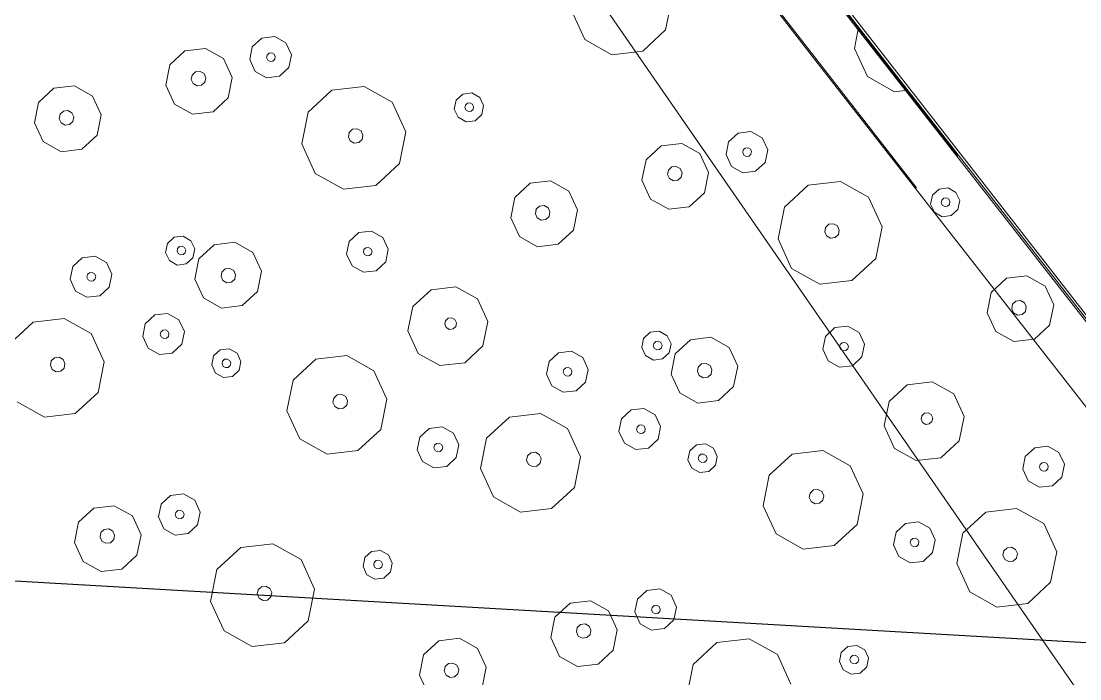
# Model space of a CAD drawing. Header units: metres. Extents: x -2858 to 512, y -1995 to 1252.
# Drawn here: x -495.254 to -491.212, y -110.44 to -107.93 of the extents above; entities that cross this region are included whole.
import ezdxf

# ---------------------------------------------------------------- set-up
doc = ezdxf.new("R2010")
doc.units = ezdxf.units.M
for name, color, linetype in [('1002 RES HTA TXT', 1, 'Continuous'), ('Calque commun', 7, 'Continuous'), ('Calque11', 7, 'Continuous'), ('Calque17', 7, 'Continuous')]:
    doc.layers.add(name, color=color, linetype=linetype)

# ---------------------------------------------------------------- blocks, each defined once
blk = doc.blocks.new('geometrebondepartleger')
at = {"layer": 'Calque11', "color": 7, "linetype": 'Continuous', "lineweight": 9}
blk.add_polyline3d([(125.0277, 35.9078, 79), (133.3383, 81.851, 79), (145.3136, 148.3761, 79)], dxfattribs=at)
at = {"layer": 'Calque17', "color": 1, "linetype": 'Continuous', "lineweight": 9}
for points in [[(125.174, 36.6886, 79), (126.5286, 44.1348, 79), (125.0378, 35.9435, 79), (126.4161, 43.4883, 79), (128.681, 56.0642, 79), (129.9759, 63.1341, 79), (132.1933, 75.6042, 79), (133.3383, 81.851, 79), (135.2222, 92.3412, 79), (136.4776, 99.3268, 79), (138.1727, 108.7115, 79), (140.4846, 121.4626, 79), (141.0933, 124.9318, 79)], [(125.3707, 36.6528, 79), (126.7254, 44.0992, 79), (125.2346, 35.9078, 79), (126.6129, 43.4526, 79), (128.8778, 56.0285, 79), (130.1727, 63.0986, 79), (132.3901, 75.5687, 79), (133.5351, 81.8153, 79), (135.4191, 92.3058, 79), (136.6745, 99.2914, 79), (138.3695, 108.676, 79), (140.6815, 121.4274, 79), (141.2903, 124.8972, 79)]]:
    blk.add_polyline3d(points, dxfattribs=at)
blk = doc.blocks.new('pattern')
at = {"layer": 'Calque commun', "color": 54, "linetype": 'Continuous', "lineweight": 9}
for p, q in [((57.1722, 34.1008), (57.2744, 34.1611)), ((57.2744, 34.1611), (57.3925, 34.1499)), ((57.3925, 34.1499), (57.4815, 34.0713)), ((57.125, 33.9919), (57.1722, 34.1008)), ((57.4815, 34.0713), (57.5073, 33.9555)), ((57.1508, 33.8761), (57.125, 33.9919)), ((57.2703, 33.9777), (57.2772, 33.9936)), ((57.2772, 33.9936), (57.2921, 34.0024)), ((57.2921, 34.0024), (57.3093, 34.0007)), ((57.3093, 34.0007), (57.3223, 33.9893)), ((57.3223, 33.9893), (57.326, 33.9724)), ((57.2741, 33.9608), (57.2703, 33.9777)), ((57.287, 33.9494), (57.2741, 33.9608)), ((57.3042, 33.9477), (57.287, 33.9494)), ((57.3192, 33.9565), (57.3042, 33.9477)), ((57.326, 33.9724), (57.3192, 33.9565)), ((57.5073, 33.9555), (57.4601, 33.8466)), ((56.9038, 33.8997), (56.9463, 33.9249)), ((56.9463, 33.9249), (56.9955, 33.9202)), ((56.9955, 33.9202), (57.0326, 33.8875)), ((56.8841, 33.8544), (56.9038, 33.8997)), ((57.0326, 33.8875), (57.0434, 33.8392)), ((57.2398, 33.7976), (57.1508, 33.8761)), ((56.8948, 33.8061), (56.8841, 33.8544)), ((56.9463, 33.8492), (56.9504, 33.8588)), ((56.9485, 33.8391), (56.9463, 33.8492)), ((56.9563, 33.8322), (56.9485, 33.8391)), ((56.9504, 33.8588), (56.9594, 33.8641)), ((56.9667, 33.8313), (56.9563, 33.8322)), ((56.9594, 33.8641), (56.9697, 33.8631)), ((56.9756, 33.8365), (56.9667, 33.8313)), ((56.9697, 33.8631), (56.9775, 33.8562)), ((56.9797, 33.8461), (56.9756, 33.8365)), ((56.9775, 33.8562), (56.9797, 33.8461)), ((57.0434, 33.8392), (57.0237, 33.7938)), ((57.4601, 33.8466), (57.3579, 33.7863)), ((57.9397, 33.8041), (57.9534, 33.8358)), ((57.9534, 33.8358), (57.9832, 33.8534)), ((57.9832, 33.8534), (58.0177, 33.8501)), ((58.0177, 33.8501), (58.0436, 33.8272)), ((58.0436, 33.8272), (58.0512, 33.7935)), ((56.9319, 33.7734), (56.8948, 33.8061)), ((57.0237, 33.7938), (56.9811, 33.7687)), ((57.3579, 33.7863), (57.2398, 33.7976)), ((57.9472, 33.7703), (57.9397, 33.8041)), ((57.9775, 33.8012), (57.9816, 33.8107)), ((57.9797, 33.7911), (57.9775, 33.8012)), ((57.9875, 33.7842), (57.9797, 33.7911)), ((57.9816, 33.8107), (57.9905, 33.816)), ((57.9978, 33.7832), (57.9875, 33.7842)), ((57.9905, 33.816), (58.0009, 33.815)), ((58.0068, 33.7885), (57.9978, 33.7832)), ((58.0009, 33.815), (58.0086, 33.8082)), ((58.0109, 33.798), (58.0068, 33.7885)), ((58.0086, 33.8082), (58.0109, 33.798)), ((58.0512, 33.7935), (58.0374, 33.7617)), ((56.9811, 33.7687), (56.9319, 33.7734)), ((57.4481, 33.7248), (57.4906, 33.7499)), ((57.4906, 33.7499), (57.5399, 33.7452)), ((57.5399, 33.7452), (57.5769, 33.7125)), ((57.9731, 33.7474), (57.9472, 33.7703)), ((58.0076, 33.7441), (57.9731, 33.7474)), ((58.0374, 33.7617), (58.0076, 33.7441)), ((57.4284, 33.6794), (57.4481, 33.7248)), ((57.5769, 33.7125), (57.5877, 33.6642)), ((57.4391, 33.6311), (57.4284, 33.6794)), ((57.4906, 33.6743), (57.4947, 33.6838)), ((57.4929, 33.6641), (57.4906, 33.6743)), ((57.5006, 33.6573), (57.4929, 33.6641)), ((57.4947, 33.6838), (57.5037, 33.6891)), ((57.5037, 33.6891), (57.514, 33.6881)), ((57.514, 33.6881), (57.5218, 33.6812)), ((57.524, 33.6711), (57.5199, 33.6616)), ((57.5218, 33.6812), (57.524, 33.6711)), ((57.5877, 33.6642), (57.568, 33.6189)), ((58.176, 33.5681), (58.2252, 33.6815)), ((57.4762, 33.5984), (57.4391, 33.6311)), ((57.511, 33.6563), (57.5006, 33.6573)), ((57.5199, 33.6616), (57.511, 33.6563)), ((57.5254, 33.5937), (57.4762, 33.5984)), ((57.568, 33.6189), (57.5254, 33.5937)), ((57.0231, 33.4928), (57.1049, 33.541)), ((57.1049, 33.541), (57.1994, 33.532)), ((58.2029, 33.4474), (58.176, 33.5681)), ((56.4775, 33.4632), (56.5456, 33.5034)), ((56.5456, 33.5034), (56.6244, 33.4959)), ((57.1994, 33.532), (57.2705, 33.4692)), ((56.446, 33.3906), (56.4775, 33.4632)), ((56.6244, 33.4959), (56.6837, 33.4435)), ((56.9854, 33.4057), (57.0231, 33.4928)), ((57.2705, 33.4692), (57.2912, 33.3765)), ((57.5007, 33.4028), (57.6029, 33.4632)), ((57.6029, 33.4632), (57.721, 33.4519)), ((56.6837, 33.4435), (56.7009, 33.3663)), ((57.721, 33.4519), (57.8099, 33.3734)), ((58.2955, 33.3656), (58.2029, 33.4474)), ((56.4632, 33.3134), (56.446, 33.3906)), ((56.5465, 33.3747), (56.5533, 33.3906)), ((56.5533, 33.3906), (56.5682, 33.3994)), ((56.5682, 33.3994), (56.5855, 33.3978)), ((56.5855, 33.3978), (56.5984, 33.3863)), ((56.5984, 33.3863), (56.6022, 33.3694)), ((57.006, 33.313), (56.9854, 33.4057)), ((57.1016, 33.3943), (57.1071, 33.407)), ((57.1046, 33.3808), (57.1016, 33.3943)), ((57.115, 33.3716), (57.1046, 33.3808)), ((57.1071, 33.407), (57.119, 33.4141)), ((57.119, 33.4141), (57.1328, 33.4127)), ((57.1328, 33.4127), (57.1432, 33.4036)), ((57.1462, 33.3901), (57.1407, 33.3774)), ((57.1432, 33.4036), (57.1462, 33.3901)), ((57.4535, 33.294), (57.5007, 33.4028)), ((58.525, 33.4167), (58.4186, 33.3539)), ((56.5502, 33.3578), (56.5465, 33.3747)), ((56.5632, 33.3464), (56.5502, 33.3578)), ((56.5804, 33.3447), (56.5632, 33.3464)), ((56.5953, 33.3535), (56.5804, 33.3447)), ((56.6022, 33.3694), (56.5953, 33.3535)), ((56.7009, 33.3663), (56.6694, 33.2937)), ((57.1288, 33.3703), (57.115, 33.3716)), ((57.1407, 33.3774), (57.1288, 33.3703)), ((57.2912, 33.3765), (57.2534, 33.2895)), ((57.8099, 33.3734), (57.8357, 33.2576)), ((58.4186, 33.3539), (58.2955, 33.3656)), ((56.5225, 33.261), (56.4632, 33.3134)), ((57.0772, 33.2502), (57.006, 33.313)), ((57.6056, 33.2956), (57.6205, 33.3044)), ((57.6205, 33.3044), (57.6378, 33.3028)), ((57.6378, 33.3028), (57.6507, 33.2913)), ((56.6013, 33.2535), (56.5225, 33.261)), ((56.6694, 33.2937), (56.6013, 33.2535)), ((57.2534, 33.2895), (57.1717, 33.2412)), ((57.4793, 33.1781), (57.4535, 33.294)), ((57.5987, 33.2798), (57.6056, 33.2956)), ((57.6025, 33.2629), (57.5987, 33.2798)), ((57.6155, 33.2514), (57.6025, 33.2629)), ((57.6476, 33.2586), (57.6327, 33.2498)), ((57.6545, 33.2744), (57.6476, 33.2586)), ((57.6507, 33.2913), (57.6545, 33.2744)), ((57.1717, 33.2412), (57.0772, 33.2502)), ((57.6327, 33.2498), (57.6155, 33.2514)), ((57.8357, 33.2576), (57.7885, 33.1487)), ((57.5682, 33.0996), (57.4793, 33.1781)), ((58.2975, 33.1599), (58.3401, 33.1851)), ((58.3401, 33.1851), (58.3893, 33.1804)), ((58.3893, 33.1804), (58.4264, 33.1476)), ((57.7885, 33.1487), (57.6863, 33.0884)), ((58.2779, 33.1146), (58.2975, 33.1599)), ((58.4264, 33.1476), (58.4372, 33.0994)), ((57.6863, 33.0884), (57.5682, 33.0996)), ((58.2886, 33.0663), (58.2779, 33.1146)), ((58.3401, 33.1094), (58.3442, 33.119)), ((58.3423, 33.0993), (58.3401, 33.1094)), ((58.3501, 33.0924), (58.3423, 33.0993)), ((58.3442, 33.119), (58.3531, 33.1242)), ((58.3531, 33.1242), (58.3635, 33.1233)), ((58.3694, 33.0967), (58.3604, 33.0914)), ((58.3635, 33.1233), (58.3713, 33.1164)), ((58.3735, 33.1063), (58.3694, 33.0967)), ((58.3713, 33.1164), (58.3735, 33.1063)), ((58.4372, 33.0994), (58.4175, 33.054)), ((58.3257, 33.0336), (58.2886, 33.0663)), ((58.3604, 33.0914), (58.3501, 33.0924)), ((58.5126, 33.0496), (58.5807, 33.0898)), ((58.5807, 33.0898), (58.6595, 33.0823)), ((58.6595, 33.0823), (58.7188, 33.0299)), ((57.0513, 32.9801), (57.071, 33.0255)), ((57.071, 33.0255), (57.1136, 33.0506)), ((57.1136, 33.0506), (57.1628, 33.0459)), ((57.1628, 33.0459), (57.1999, 33.0132)), ((58.3749, 33.0289), (58.3257, 33.0336)), ((58.4175, 33.054), (58.3749, 33.0289)), ((58.4811, 32.977), (58.5126, 33.0496)), ((58.7188, 33.0299), (58.736, 32.9527)), ((57.0621, 32.9319), (57.0513, 32.9801)), ((57.1135, 32.975), (57.1177, 32.9845)), ((57.1177, 32.9845), (57.1266, 32.9898)), ((57.1266, 32.9898), (57.1369, 32.9888)), ((57.1369, 32.9888), (57.1447, 32.9819)), ((57.1447, 32.9819), (57.147, 32.9718)), ((57.1999, 33.0132), (57.2106, 32.9649)), ((58.4983, 32.8998), (58.4811, 32.977)), ((58.5741, 32.9596), (58.581, 32.9755)), ((58.581, 32.9755), (58.5959, 32.9843)), ((58.5959, 32.9843), (58.6131, 32.9826)), ((58.6131, 32.9826), (58.6261, 32.9712)), ((56.4203, 32.9306), (56.4501, 32.9482)), ((56.4501, 32.9482), (56.4845, 32.9449)), ((56.4845, 32.9449), (56.5105, 32.922)), ((57.1158, 32.9649), (57.1135, 32.975)), ((57.1236, 32.958), (57.1158, 32.9649)), ((57.1339, 32.957), (57.1236, 32.958)), ((57.1429, 32.9623), (57.1339, 32.957)), ((57.147, 32.9718), (57.1429, 32.9623)), ((57.2106, 32.9649), (57.191, 32.9196)), ((58.5779, 32.9427), (58.5741, 32.9596)), ((58.5909, 32.9313), (58.5779, 32.9427)), ((58.623, 32.9384), (58.6081, 32.9296)), ((58.6299, 32.9543), (58.623, 32.9384)), ((58.6261, 32.9712), (58.6299, 32.9543)), ((58.736, 32.9527), (58.7045, 32.8801)), ((56.4065, 32.8989), (56.4203, 32.9306)), ((56.414, 32.8651), (56.4065, 32.8989)), ((56.4443, 32.896), (56.4484, 32.9056)), ((56.4465, 32.8859), (56.4443, 32.896)), ((56.4484, 32.9056), (56.4573, 32.9108)), ((56.4573, 32.9108), (56.4677, 32.9098)), ((56.4677, 32.9098), (56.4755, 32.903)), ((56.4755, 32.903), (56.4777, 32.8928)), ((56.5105, 32.922), (56.518, 32.8883)), ((57.0992, 32.8991), (57.0621, 32.9319)), ((57.1484, 32.8944), (57.0992, 32.8991)), ((57.191, 32.9196), (57.1484, 32.8944)), ((57.7653, 32.8919), (57.7951, 32.9095)), ((57.7951, 32.9095), (57.8296, 32.9062)), ((57.8296, 32.9062), (57.8555, 32.8833)), ((58.5576, 32.8474), (58.4983, 32.8998)), ((58.6081, 32.9296), (58.5909, 32.9313)), ((56.44, 32.8422), (56.414, 32.8651)), ((56.4543, 32.879), (56.4465, 32.8859)), ((56.4647, 32.878), (56.4543, 32.879)), ((56.4736, 32.8833), (56.4647, 32.878)), ((56.4777, 32.8928), (56.4736, 32.8833)), ((56.5042, 32.8565), (56.4744, 32.8389)), ((56.518, 32.8883), (56.5042, 32.8565)), ((57.7516, 32.8602), (57.7653, 32.8919)), ((57.7591, 32.8264), (57.7516, 32.8602)), ((57.791, 32.8574), (57.7951, 32.8669)), ((57.7933, 32.8473), (57.791, 32.8574)), ((57.7951, 32.8669), (57.8041, 32.8722)), ((57.8041, 32.8722), (57.8144, 32.8712)), ((57.8144, 32.8712), (57.8222, 32.8643)), ((57.8245, 32.8542), (57.8203, 32.8447)), ((57.8222, 32.8643), (57.8245, 32.8542)), ((57.8555, 32.8833), (57.8631, 32.8495)), ((58.7045, 32.8801), (58.6364, 32.8399)), ((56.4744, 32.8389), (56.44, 32.8422)), ((56.692, 32.7763), (56.7984, 32.8391)), ((56.7984, 32.8391), (56.9215, 32.8274)), ((56.9215, 32.8274), (57.0141, 32.7456)), ((57.785, 32.8035), (57.7591, 32.8264)), ((57.801, 32.8404), (57.7933, 32.8473)), ((57.8114, 32.8394), (57.801, 32.8404)), ((57.8203, 32.8447), (57.8114, 32.8394)), ((57.8493, 32.8178), (57.8195, 32.8002)), ((57.8631, 32.8495), (57.8493, 32.8178)), ((58.6364, 32.8399), (58.5576, 32.8474)), ((56.6428, 32.6629), (56.692, 32.7763)), ((57.8195, 32.8002), (57.785, 32.8035)), ((58.9532, 32.772), (59.0213, 32.8122)), ((57.0141, 32.7456), (57.041, 32.6249)), ((57.4566, 32.7209), (57.5247, 32.7611)), ((57.5247, 32.7611), (57.6035, 32.7536)), ((57.6035, 32.7536), (57.6628, 32.7012)), ((58.9217, 32.6994), (58.9532, 32.772)), ((57.4251, 32.6483), (57.4566, 32.7209)), ((57.6628, 32.7012), (57.68, 32.624)), ((58.9389, 32.6222), (58.9217, 32.6994)), ((59.0221, 32.6836), (59.029, 32.6994)), ((59.029, 32.6994), (59.0439, 32.7082)), ((59.0439, 32.7082), (59.0611, 32.7066)), ((59.0611, 32.7066), (59.0741, 32.6951)), ((59.0741, 32.6951), (59.0779, 32.6782)), ((56.6697, 32.5422), (56.6428, 32.6629)), ((56.804, 32.6472), (56.8109, 32.663)), ((56.8109, 32.663), (56.8258, 32.6718)), ((56.8258, 32.6718), (56.843, 32.6702)), ((56.843, 32.6702), (56.856, 32.6587)), ((56.856, 32.6587), (56.8598, 32.6418)), ((57.5254, 32.6406), (57.5322, 32.6565)), ((57.5322, 32.6565), (57.5472, 32.6653)), ((57.5472, 32.6653), (57.5644, 32.6636)), ((57.5644, 32.6636), (57.5774, 32.6522)), ((57.5774, 32.6522), (57.5811, 32.6353)), ((57.8047, 32.6099), (57.8243, 32.6552)), ((57.8243, 32.6552), (57.8669, 32.6804)), ((57.8669, 32.6804), (57.9161, 32.6757)), ((57.9161, 32.6757), (57.9532, 32.6429)), ((59.0259, 32.6667), (59.0221, 32.6836)), ((59.0389, 32.6552), (59.0259, 32.6667)), ((59.0561, 32.6536), (59.0389, 32.6552)), ((59.071, 32.6624), (59.0561, 32.6536)), ((59.0779, 32.6782), (59.071, 32.6624)), ((59.1765, 32.6751), (59.1451, 32.6026)), ((56.8078, 32.6303), (56.804, 32.6472)), ((56.8208, 32.6188), (56.8078, 32.6303)), ((56.838, 32.6172), (56.8208, 32.6188)), ((56.8529, 32.626), (56.838, 32.6172)), ((56.8598, 32.6418), (56.8529, 32.626)), ((57.041, 32.6249), (56.9918, 32.5115)), ((57.4423, 32.5711), (57.4251, 32.6483)), ((57.5291, 32.6237), (57.5254, 32.6406)), ((57.5421, 32.6122), (57.5291, 32.6237)), ((57.5593, 32.6106), (57.5421, 32.6122)), ((57.5742, 32.6194), (57.5593, 32.6106)), ((57.5811, 32.6353), (57.5742, 32.6194)), ((57.68, 32.624), (57.6485, 32.5514)), ((57.8656, 32.6077), (57.8697, 32.6172)), ((57.8697, 32.6172), (57.8786, 32.6225)), ((57.8786, 32.6225), (57.889, 32.6215)), ((57.889, 32.6215), (57.8968, 32.6146)), ((57.8968, 32.6146), (57.899, 32.6045)), ((57.9532, 32.6429), (57.9639, 32.5947)), ((58.9982, 32.5698), (58.9389, 32.6222)), ((57.5016, 32.5187), (57.4423, 32.5711)), ((57.8154, 32.5616), (57.8047, 32.6099)), ((57.8678, 32.5975), (57.8656, 32.6077)), ((57.8756, 32.5907), (57.8678, 32.5975)), ((57.8859, 32.5897), (57.8756, 32.5907)), ((57.8949, 32.5949), (57.8859, 32.5897)), ((57.899, 32.6045), (57.8949, 32.5949)), ((57.9639, 32.5947), (57.9443, 32.5493)), ((59.1451, 32.6026), (59.077, 32.5623)), ((56.7623, 32.4604), (56.6697, 32.5422)), ((57.6485, 32.5514), (57.5804, 32.5112)), ((57.8525, 32.5289), (57.8154, 32.5616)), ((57.9443, 32.5493), (57.9017, 32.5242)), ((58.1147, 32.5044), (58.2169, 32.5648)), ((58.2169, 32.5648), (58.335, 32.5535)), ((58.335, 32.5535), (58.424, 32.475)), ((59.077, 32.5623), (58.9982, 32.5698)), ((56.2387, 32.5018), (56.2768, 32.4682)), ((56.9918, 32.5115), (56.8854, 32.4487)), ((57.5804, 32.5112), (57.5016, 32.5187)), ((57.5629, 32.4744), (57.5927, 32.492)), ((57.5927, 32.492), (57.6272, 32.4887)), ((57.9017, 32.5242), (57.8525, 32.5289)), ((58.0675, 32.3956), (58.1147, 32.5044)), ((56.2768, 32.4682), (56.3026, 32.3524)), ((56.8854, 32.4487), (56.7623, 32.4604)), ((57.5492, 32.4426), (57.5629, 32.4744)), ((57.5848, 32.4422), (57.5889, 32.4518)), ((57.5889, 32.4518), (57.5979, 32.4571)), ((57.5979, 32.4571), (57.6082, 32.4561)), ((57.6082, 32.4561), (57.616, 32.4492)), ((57.6272, 32.4887), (57.6531, 32.4658)), ((57.6531, 32.4658), (57.6607, 32.432)), ((58.424, 32.475), (58.4498, 32.3591)), ((57.5567, 32.4088), (57.5492, 32.4426)), ((57.5871, 32.4321), (57.5848, 32.4422)), ((57.5949, 32.4252), (57.5871, 32.4321)), ((57.6052, 32.4243), (57.5949, 32.4252)), ((57.6141, 32.4295), (57.6052, 32.4243)), ((57.6183, 32.4391), (57.6141, 32.4295)), ((57.616, 32.4492), (57.6183, 32.4391)), ((57.6607, 32.432), (57.6469, 32.4002)), ((57.5826, 32.3859), (57.5567, 32.4088)), ((57.6171, 32.3827), (57.5826, 32.3859)), ((57.6469, 32.4002), (57.6171, 32.3827)), ((58.0933, 32.2797), (58.0675, 32.3956)), ((58.2128, 32.3813), (58.2197, 32.3972)), ((58.2166, 32.3645), (58.2128, 32.3813)), ((58.2197, 32.3972), (58.2346, 32.406)), ((58.2346, 32.406), (58.2518, 32.4044)), ((58.2518, 32.4044), (58.2648, 32.3929)), ((58.2685, 32.376), (58.2617, 32.3602)), ((58.2648, 32.3929), (58.2685, 32.376)), ((56.3026, 32.3524), (56.2553, 32.2435)), ((57.8463, 32.3034), (57.8888, 32.3285)), ((57.8888, 32.3285), (57.938, 32.3238)), ((58.2295, 32.353), (58.2166, 32.3645)), ((58.2467, 32.3514), (58.2295, 32.353)), ((58.2617, 32.3602), (58.2467, 32.3514)), ((58.4498, 32.3591), (58.4026, 32.2503)), ((57.8266, 32.258), (57.8463, 32.3034)), ((57.938, 32.3238), (57.9751, 32.2911)), ((57.9751, 32.2911), (57.9859, 32.2428)), ((56.7447, 32.2094), (56.7644, 32.2547)), ((56.7644, 32.2547), (56.8069, 32.2799)), ((56.8069, 32.2799), (56.8562, 32.2752)), ((56.8562, 32.2752), (56.8932, 32.2425)), ((57.8373, 32.2098), (57.8266, 32.258)), ((57.8888, 32.2529), (57.8929, 32.2624)), ((57.891, 32.2428), (57.8888, 32.2529)), ((57.8929, 32.2624), (57.9019, 32.2677)), ((57.9019, 32.2677), (57.9122, 32.2667)), ((57.9122, 32.2667), (57.92, 32.2598)), ((57.9222, 32.2497), (57.9181, 32.2402)), ((57.92, 32.2598), (57.9222, 32.2497)), ((58.1823, 32.2012), (58.0933, 32.2797)), ((58.4026, 32.2503), (58.3004, 32.1899)), ((58.8959, 32.2395), (58.9257, 32.2571)), ((58.9257, 32.2571), (58.9602, 32.2538)), ((58.9602, 32.2538), (58.9861, 32.2309)), ((56.2553, 32.2435), (56.1846, 32.2017)), ((56.7555, 32.1611), (56.7447, 32.2094)), ((56.8069, 32.2042), (56.811, 32.2138)), ((56.811, 32.2138), (56.82, 32.219)), ((56.82, 32.219), (56.8303, 32.2181)), ((56.8303, 32.2181), (56.8381, 32.2112)), ((56.8381, 32.2112), (56.8403, 32.2011)), ((56.8932, 32.2425), (56.904, 32.1942)), ((57.8744, 32.177), (57.8373, 32.2098)), ((57.8988, 32.2359), (57.891, 32.2428)), ((57.9092, 32.2349), (57.8988, 32.2359)), ((57.9181, 32.2402), (57.9092, 32.2349)), ((57.9859, 32.2428), (57.9662, 32.1975)), ((58.8822, 32.2077), (58.8959, 32.2395)), ((58.8897, 32.1739), (58.8822, 32.2077)), ((58.9199, 32.2049), (58.9241, 32.2144)), ((58.9241, 32.2144), (58.933, 32.2197)), ((58.933, 32.2197), (58.9434, 32.2187)), ((58.9434, 32.2187), (58.9511, 32.2118)), ((58.9511, 32.2118), (58.9534, 32.2017)), ((58.9861, 32.2309), (58.9937, 32.1971)), ((56.8092, 32.1941), (56.8069, 32.2042)), ((56.8169, 32.1872), (56.8092, 32.1941)), ((56.8273, 32.1862), (56.8169, 32.1872)), ((56.8362, 32.1915), (56.8273, 32.1862)), ((56.8403, 32.2011), (56.8362, 32.1915)), ((56.904, 32.1942), (56.8843, 32.1488)), ((56.9794, 32.1444), (57.0475, 32.1846)), ((57.0475, 32.1846), (57.1263, 32.1771)), ((57.1263, 32.1771), (57.1856, 32.1247)), ((57.9236, 32.1723), (57.8744, 32.177)), ((57.9662, 32.1975), (57.9236, 32.1723)), ((58.3004, 32.1899), (58.1823, 32.2012)), ((58.9156, 32.151), (58.8897, 32.1739)), ((58.9222, 32.1947), (58.9199, 32.2049)), ((58.93, 32.1879), (58.9222, 32.1947)), ((58.9403, 32.1869), (58.93, 32.1879)), ((58.9493, 32.1922), (58.9403, 32.1869)), ((58.9534, 32.2017), (58.9493, 32.1922)), ((58.9937, 32.1971), (58.9799, 32.1653)), ((56.7925, 32.1284), (56.7555, 32.1611)), ((56.8417, 32.1237), (56.7925, 32.1284)), ((56.8843, 32.1488), (56.8417, 32.1237)), ((56.948, 32.0718), (56.9794, 32.1444)), ((58.3709, 32.083), (58.3906, 32.1284)), ((58.3906, 32.1284), (58.4331, 32.1535)), ((58.4331, 32.1535), (58.4824, 32.1489)), ((58.4824, 32.1489), (58.5194, 32.1161)), ((58.9501, 32.1477), (58.9156, 32.151)), ((58.9799, 32.1653), (58.9501, 32.1477)), ((59.1676, 32.0851), (59.2741, 32.148)), ((59.2741, 32.148), (59.3971, 32.1362)), ((59.3971, 32.1362), (59.4898, 32.0544)), ((57.1856, 32.1247), (57.2028, 32.0475)), ((58.4331, 32.0779), (58.4372, 32.0874)), ((58.4372, 32.0874), (58.4462, 32.0927)), ((58.4462, 32.0927), (58.4565, 32.0917)), ((58.4565, 32.0917), (58.4643, 32.0849)), ((58.5194, 32.1161), (58.5302, 32.0679)), ((56.9652, 31.9946), (56.948, 32.0718)), ((57.0409, 32.0544), (57.0478, 32.0703)), ((57.0447, 32.0375), (57.0409, 32.0544)), ((57.0478, 32.0703), (57.0627, 32.0791)), ((57.0627, 32.0791), (57.08, 32.0774)), ((57.08, 32.0774), (57.0929, 32.066)), ((57.0967, 32.0491), (57.0898, 32.0332)), ((57.0929, 32.066), (57.0967, 32.0491)), ((57.2028, 32.0475), (57.1713, 31.9749)), ((58.3816, 32.0348), (58.3709, 32.083)), ((58.4353, 32.0678), (58.4331, 32.0779)), ((58.4431, 32.0609), (58.4353, 32.0678)), ((58.4535, 32.0599), (58.4431, 32.0609)), ((58.4624, 32.0652), (58.4535, 32.0599)), ((58.4665, 32.0747), (58.4624, 32.0652)), ((58.4643, 32.0849), (58.4665, 32.0747)), ((58.5302, 32.0679), (58.5105, 32.0225)), ((59.1185, 31.9717), (59.1676, 32.0851)), ((59.4898, 32.0544), (59.5167, 31.9338)), ((57.0577, 32.0261), (57.0447, 32.0375)), ((57.0749, 32.0244), (57.0577, 32.0261)), ((57.0898, 32.0332), (57.0749, 32.0244)), ((58.4187, 32.0021), (58.3816, 32.0348)), ((58.5105, 32.0225), (58.4679, 31.9974)), ((57.0245, 31.9422), (56.9652, 31.9946)), ((57.1713, 31.9749), (57.1032, 31.9347)), ((58.4679, 31.9974), (58.4187, 32.0021)), ((59.1454, 31.8511), (59.1185, 31.9717)), ((59.2797, 31.956), (59.2866, 31.9719)), ((59.2866, 31.9719), (59.3015, 31.9807)), ((59.3015, 31.9807), (59.3187, 31.979)), ((59.3187, 31.979), (59.3317, 31.9676)), ((59.3317, 31.9676), (59.3354, 31.9507)), ((57.1032, 31.9347), (57.0245, 31.9422)), ((57.9656, 31.8964), (58.0474, 31.9447)), ((58.0474, 31.9447), (58.1419, 31.9357)), ((58.1419, 31.9357), (58.213, 31.8728)), ((59.2835, 31.9391), (59.2797, 31.956)), ((59.2964, 31.9276), (59.2835, 31.9391)), ((59.3137, 31.926), (59.2964, 31.9276)), ((59.3286, 31.9348), (59.3137, 31.926)), ((59.3354, 31.9507), (59.3286, 31.9348)), ((59.5167, 31.9338), (59.4675, 31.8204)), ((57.42, 31.8668), (57.4881, 31.907)), ((57.4881, 31.907), (57.5669, 31.8995)), ((57.5669, 31.8995), (57.6262, 31.8472)), ((57.9279, 31.8093), (57.9656, 31.8964)), ((57.3885, 31.7942), (57.42, 31.8668)), ((57.6262, 31.8472), (57.6434, 31.7699)), ((58.213, 31.8728), (58.2337, 31.7802)), ((58.4432, 31.8065), (58.5453, 31.8668)), ((58.5453, 31.8668), (58.6635, 31.8556)), ((58.6635, 31.8556), (58.7524, 31.777)), ((59.238, 31.7693), (59.1454, 31.8511)), ((57.9485, 31.7167), (57.9279, 31.8093)), ((58.0441, 31.798), (58.0496, 31.8107)), ((58.0496, 31.8107), (58.0615, 31.8177)), ((58.0615, 31.8177), (58.0753, 31.8164)), ((58.0753, 31.8164), (58.0857, 31.8072)), ((58.0857, 31.8072), (58.0887, 31.7937)), ((58.396, 31.6976), (58.4432, 31.8065)), ((59.4675, 31.8204), (59.3611, 31.7575)), ((57.4057, 31.717), (57.3885, 31.7942)), ((57.489, 31.7784), (57.4958, 31.7942)), ((57.4927, 31.7615), (57.489, 31.7784)), ((57.4958, 31.7942), (57.5107, 31.803)), ((57.5107, 31.803), (57.528, 31.8014)), ((57.528, 31.8014), (57.5409, 31.7899)), ((57.5447, 31.7731), (57.5378, 31.7572)), ((57.5409, 31.7899), (57.5447, 31.7731)), ((57.6434, 31.7699), (57.6119, 31.6974)), ((58.0471, 31.7844), (58.0441, 31.798)), ((58.0575, 31.7753), (58.0471, 31.7844)), ((58.0713, 31.774), (58.0575, 31.7753)), ((58.0832, 31.781), (58.0713, 31.774)), ((58.0887, 31.7937), (58.0832, 31.781)), ((58.2337, 31.7802), (58.1959, 31.6931)), ((58.7524, 31.777), (58.7782, 31.6612)), ((59.3611, 31.7575), (59.238, 31.7693)), ((57.5057, 31.75), (57.4927, 31.7615)), ((57.5229, 31.7484), (57.5057, 31.75)), ((57.5378, 31.7572), (57.5229, 31.7484)), ((57.465, 31.6646), (57.4057, 31.717)), ((57.6119, 31.6974), (57.5438, 31.6571)), ((58.0197, 31.6538), (57.9485, 31.7167)), ((58.1959, 31.6931), (58.1142, 31.6448)), ((58.4218, 31.5818), (58.396, 31.6976)), ((58.5412, 31.6834), (58.5481, 31.6993)), ((58.545, 31.6665), (58.5412, 31.6834)), ((58.5481, 31.6993), (58.563, 31.7081)), ((58.563, 31.7081), (58.5803, 31.7064)), ((58.5803, 31.7064), (58.5932, 31.695)), ((58.5932, 31.695), (58.597, 31.6781)), ((56.5815, 31.5992), (56.6837, 31.6596)), ((56.6837, 31.6596), (56.8018, 31.6483)), ((56.8018, 31.6483), (56.8908, 31.5698)), ((57.5438, 31.6571), (57.465, 31.6646)), ((58.1142, 31.6448), (58.0197, 31.6538)), ((58.558, 31.6551), (58.545, 31.6665)), ((58.5752, 31.6534), (58.558, 31.6551)), ((58.5901, 31.6622), (58.5752, 31.6534)), ((58.597, 31.6781), (58.5901, 31.6622)), ((58.7782, 31.6612), (58.731, 31.5523)), ((56.8908, 31.5698), (56.9166, 31.4539)), ((58.5107, 31.5033), (58.4218, 31.5818)), ((59.2204, 31.5182), (59.24, 31.5636)), ((59.24, 31.5636), (59.2826, 31.5887)), ((59.2826, 31.5887), (59.3318, 31.584)), ((59.3318, 31.584), (59.3689, 31.5513)), ((58.731, 31.5523), (58.6288, 31.492)), ((59.2826, 31.5131), (59.2867, 31.5226)), ((59.2867, 31.5226), (59.2956, 31.5279)), ((59.2956, 31.5279), (59.306, 31.5269)), ((59.306, 31.5269), (59.3138, 31.52)), ((59.3689, 31.5513), (59.3797, 31.503)), ((58.6288, 31.492), (58.5107, 31.5033)), ((59.2311, 31.4699), (59.2204, 31.5182)), ((59.2848, 31.5029), (59.2826, 31.5131)), ((59.2926, 31.4961), (59.2848, 31.5029)), ((59.3029, 31.4951), (59.2926, 31.4961)), ((59.3119, 31.5004), (59.3029, 31.4951)), ((59.316, 31.5099), (59.3119, 31.5004)), ((59.3138, 31.52), (59.316, 31.5099)), ((59.3797, 31.503), (59.36, 31.4577)), ((59.4551, 31.4532), (59.5232, 31.4934)), ((59.5232, 31.4934), (59.602, 31.4859)), ((59.602, 31.4859), (59.6613, 31.4336)), ((56.9166, 31.4539), (56.8694, 31.3451)), ((58.0135, 31.4291), (58.0561, 31.4543)), ((58.0561, 31.4543), (58.1053, 31.4496)), ((58.1053, 31.4496), (58.1424, 31.4168)), ((59.2682, 31.4372), (59.2311, 31.4699)), ((59.36, 31.4577), (59.3174, 31.4325)), ((59.4236, 31.3806), (59.4551, 31.4532)), ((57.9938, 31.3838), (58.0135, 31.4291)), ((58.1424, 31.4168), (58.1531, 31.3686)), ((59.3174, 31.4325), (59.2682, 31.4372)), ((59.6613, 31.4336), (59.6785, 31.3563)), ((58.0046, 31.3355), (57.9938, 31.3838)), ((58.056, 31.3786), (58.0602, 31.3882)), ((58.0583, 31.3685), (58.056, 31.3786)), ((58.0661, 31.3616), (58.0583, 31.3685)), ((58.0602, 31.3882), (58.0691, 31.3934)), ((58.0764, 31.3606), (58.0661, 31.3616)), ((58.0691, 31.3934), (58.0794, 31.3924)), ((58.0854, 31.3659), (58.0764, 31.3606)), ((58.0794, 31.3924), (58.0872, 31.3856)), ((58.0895, 31.3754), (58.0854, 31.3659)), ((58.0872, 31.3856), (58.0895, 31.3754)), ((58.1531, 31.3686), (58.1335, 31.3232)), ((59.4408, 31.3034), (59.4236, 31.3806)), ((59.5166, 31.3633), (59.5235, 31.3791)), ((59.5204, 31.3464), (59.5166, 31.3633)), ((59.5235, 31.3791), (59.5384, 31.3879)), ((59.5384, 31.3879), (59.5556, 31.3863)), ((59.5556, 31.3863), (59.5686, 31.3748)), ((59.5686, 31.3748), (59.5724, 31.3579)), ((57.349, 31.3025), (57.3628, 31.3343)), ((57.3628, 31.3343), (57.3926, 31.3519)), ((57.3926, 31.3519), (57.427, 31.3486)), ((57.427, 31.3486), (57.453, 31.3257)), ((57.453, 31.3257), (57.4605, 31.2919)), ((58.0417, 31.3028), (58.0046, 31.3355)), ((58.1335, 31.3232), (58.0909, 31.2981)), ((59.5334, 31.3349), (59.5204, 31.3464)), ((59.5506, 31.3333), (59.5334, 31.3349)), ((59.5655, 31.3421), (59.5506, 31.3333)), ((59.5724, 31.3579), (59.5655, 31.3421)), ((59.6785, 31.3563), (59.647, 31.2838)), ((57.3565, 31.2687), (57.349, 31.3025)), ((57.3868, 31.2997), (57.3909, 31.3092)), ((57.389, 31.2895), (57.3868, 31.2997)), ((57.3968, 31.2827), (57.389, 31.2895)), ((57.3909, 31.3092), (57.3998, 31.3145)), ((57.4072, 31.2817), (57.3968, 31.2827)), ((57.3998, 31.3145), (57.4102, 31.3135)), ((57.4161, 31.287), (57.4072, 31.2817)), ((57.4102, 31.3135), (57.418, 31.3066)), ((57.4202, 31.2965), (57.4161, 31.287)), ((57.418, 31.3066), (57.4202, 31.2965)), ((57.4605, 31.2919), (57.4467, 31.2601)), ((58.0909, 31.2981), (58.0417, 31.3028)), ((58.6941, 31.2638), (58.7078, 31.2955)), ((58.7078, 31.2955), (58.7376, 31.3131)), ((58.7376, 31.3131), (58.7721, 31.3099)), ((58.7721, 31.3099), (58.798, 31.2869)), ((58.798, 31.2869), (58.8056, 31.2532)), ((59.5001, 31.251), (59.4408, 31.3034)), ((59.647, 31.2838), (59.5789, 31.2435)), ((57.3825, 31.2458), (57.3565, 31.2687)), ((57.4169, 31.2425), (57.3825, 31.2458)), ((57.4467, 31.2601), (57.4169, 31.2425)), ((57.6345, 31.1799), (57.7409, 31.2428)), ((57.7409, 31.2428), (57.864, 31.231)), ((58.7016, 31.23), (58.6941, 31.2638)), ((58.7335, 31.261), (58.7376, 31.2706)), ((58.7358, 31.2509), (58.7335, 31.261)), ((58.7435, 31.244), (58.7358, 31.2509)), ((58.7376, 31.2706), (58.7466, 31.2758)), ((58.7539, 31.243), (58.7435, 31.244)), ((58.7466, 31.2758), (58.7569, 31.2749)), ((58.7628, 31.2483), (58.7539, 31.243)), ((58.7569, 31.2749), (58.7647, 31.268)), ((58.767, 31.2579), (58.7628, 31.2483)), ((58.7647, 31.268), (58.767, 31.2579)), ((58.8056, 31.2532), (58.7918, 31.2214)), ((59.5789, 31.2435), (59.5001, 31.251)), ((57.864, 31.231), (57.9566, 31.1492)), ((58.7275, 31.2071), (58.7016, 31.23)), ((58.762, 31.2038), (58.7275, 31.2071)), ((58.7918, 31.2214), (58.762, 31.2038)), ((57.5853, 31.0665), (57.6345, 31.1799)), ((58.3991, 31.1245), (58.4672, 31.1647)), ((58.4672, 31.1647), (58.546, 31.1572)), ((58.546, 31.1572), (58.6053, 31.1049)), ((57.9566, 31.1492), (57.9835, 31.0286)), ((58.3676, 31.0519), (58.3991, 31.1245)), ((58.6053, 31.1049), (58.6225, 31.0276)), ((58.7668, 31.0589), (58.8094, 31.084)), ((58.8094, 31.084), (58.8586, 31.0793)), ((58.8586, 31.0793), (58.8957, 31.0466)), ((57.6122, 30.9459), (57.5853, 31.0665)), ((57.7465, 31.0508), (57.7534, 31.0667)), ((57.7503, 31.0339), (57.7465, 31.0508)), ((57.7534, 31.0667), (57.7683, 31.0755)), ((57.7683, 31.0755), (57.7855, 31.0738)), ((57.7855, 31.0738), (57.7985, 31.0624)), ((57.8023, 31.0455), (57.7954, 31.0296)), ((57.7985, 31.0624), (57.8023, 31.0455)), ((58.3848, 30.9747), (58.3676, 31.0519)), ((58.4679, 31.0442), (58.4748, 31.0601)), ((58.4716, 31.0273), (58.4679, 31.0442)), ((58.4748, 31.0601), (58.4897, 31.0689)), ((58.4897, 31.0689), (58.5069, 31.0673)), ((58.5069, 31.0673), (58.5198, 31.0558)), ((58.5236, 31.0389), (58.5167, 31.023)), ((58.5198, 31.0558), (58.5236, 31.0389)), ((58.7472, 31.0135), (58.7668, 31.0589)), ((58.8957, 31.0466), (58.9064, 30.9983)), ((57.7633, 31.0225), (57.7503, 31.0339)), ((57.7805, 31.0208), (57.7633, 31.0225)), ((57.7954, 31.0296), (57.7805, 31.0208)), ((57.9835, 31.0286), (57.9343, 30.9152)), ((58.4846, 31.0159), (58.4716, 31.0273)), ((58.5018, 31.0142), (58.4846, 31.0159)), ((58.5167, 31.023), (58.5018, 31.0142)), ((58.6225, 31.0276), (58.591, 30.9551)), ((58.7579, 30.9652), (58.7472, 31.0135)), ((58.8081, 31.0113), (58.8122, 31.0208)), ((58.8103, 31.0012), (58.8081, 31.0113)), ((58.8181, 30.9943), (58.8103, 31.0012)), ((58.8122, 31.0208), (58.8211, 31.0261)), ((58.8211, 31.0261), (58.8315, 31.0251)), ((58.8374, 30.9986), (58.8284, 30.9933)), ((58.8315, 31.0251), (58.8392, 31.0182)), ((58.8415, 31.0081), (58.8374, 30.9986)), ((58.8392, 31.0182), (58.8415, 31.0081)), ((58.9064, 30.9983), (58.8868, 30.953)), ((58.4441, 30.9223), (58.3848, 30.9747)), ((58.591, 30.9551), (58.5229, 30.9148)), ((58.795, 30.9325), (58.7579, 30.9652)), ((58.8284, 30.9933), (58.8181, 30.9943)), ((59.0572, 30.9081), (59.1594, 30.9684)), ((59.1594, 30.9684), (59.2775, 30.9571)), ((59.2775, 30.9571), (59.3665, 30.8786)), ((57.7048, 30.8641), (57.6122, 30.9459)), ((57.9343, 30.9152), (57.8279, 30.8523)), ((58.5229, 30.9148), (58.4441, 30.9223)), ((58.8442, 30.9278), (58.795, 30.9325)), ((58.8868, 30.953), (58.8442, 30.9278)), ((58.4917, 30.8463), (58.5054, 30.878)), ((58.5054, 30.878), (58.5352, 30.8956)), ((58.5352, 30.8956), (58.5697, 30.8923)), ((58.5697, 30.8923), (58.5956, 30.8694)), ((59.01, 30.7992), (59.0572, 30.9081)), ((59.3665, 30.8786), (59.3923, 30.7628)), ((57.8279, 30.8523), (57.7048, 30.8641)), ((58.4992, 30.8125), (58.4917, 30.8463)), ((58.5273, 30.8459), (58.5314, 30.8554)), ((58.5296, 30.8358), (58.5273, 30.8459)), ((58.5373, 30.8289), (58.5296, 30.8358)), ((58.5314, 30.8554), (58.5404, 30.8607)), ((58.5404, 30.8607), (58.5507, 30.8597)), ((58.5507, 30.8597), (58.5585, 30.8528)), ((58.5608, 30.8427), (58.5566, 30.8332)), ((58.5585, 30.8528), (58.5608, 30.8427)), ((58.6032, 30.8356), (58.5894, 30.8039)), ((58.5956, 30.8694), (58.6032, 30.8356)), ((58.5251, 30.7896), (58.4992, 30.8125)), ((58.5477, 30.8279), (58.5373, 30.8289)), ((58.5566, 30.8332), (58.5477, 30.8279)), ((58.5894, 30.8039), (58.5596, 30.7863)), ((59.0358, 30.6834), (59.01, 30.7992)), ((59.1553, 30.785), (59.1622, 30.8009)), ((59.1622, 30.8009), (59.1771, 30.8097)), ((59.1771, 30.8097), (59.1943, 30.808)), ((59.1943, 30.808), (59.2073, 30.7966)), ((59.2073, 30.7966), (59.211, 30.7797)), ((58.5596, 30.7863), (58.5251, 30.7896)), ((59.159, 30.7681), (59.1553, 30.785)), ((59.172, 30.7566), (59.159, 30.7681)), ((59.1892, 30.755), (59.172, 30.7566)), ((59.2042, 30.7638), (59.1892, 30.755)), ((59.211, 30.7797), (59.2042, 30.7638)), ((58.7887, 30.707), (58.8313, 30.7322)), ((58.8313, 30.7322), (58.8805, 30.7275)), ((58.8805, 30.7275), (58.9176, 30.6947)), ((57.7069, 30.6584), (57.7494, 30.6835)), ((57.7494, 30.6835), (57.7987, 30.6788)), ((57.7987, 30.6788), (57.8357, 30.6461)), ((58.7691, 30.6617), (58.7887, 30.707)), ((58.9176, 30.6947), (58.9284, 30.6465)), ((59.1248, 30.6048), (59.0358, 30.6834)), ((57.6872, 30.613), (57.7069, 30.6584)), ((57.8357, 30.6461), (57.8465, 30.5978)), ((58.7798, 30.6134), (58.7691, 30.6617)), ((58.8313, 30.6565), (58.8354, 30.6661)), ((58.8335, 30.6464), (58.8313, 30.6565)), ((58.8413, 30.6395), (58.8335, 30.6464)), ((58.8354, 30.6661), (58.8443, 30.6713)), ((58.8517, 30.6385), (58.8413, 30.6395)), ((58.8443, 30.6713), (58.8547, 30.6703)), ((58.8606, 30.6438), (58.8517, 30.6385)), ((58.8547, 30.6703), (58.8625, 30.6635)), ((58.8647, 30.6533), (58.8606, 30.6438)), ((58.8625, 30.6635), (58.8647, 30.6533)), ((58.9284, 30.6465), (58.9087, 30.6011)), ((57.6979, 30.5647), (57.6872, 30.613)), ((57.7494, 30.6079), (57.7535, 30.6174)), ((57.7517, 30.5977), (57.7494, 30.6079)), ((57.7594, 30.5909), (57.7517, 30.5977)), ((57.7535, 30.6174), (57.7625, 30.6227)), ((57.7698, 30.5899), (57.7594, 30.5909)), ((57.7625, 30.6227), (57.7728, 30.6217)), ((57.7787, 30.5952), (57.7698, 30.5899)), ((57.7728, 30.6217), (57.7806, 30.6148)), ((57.7828, 30.6047), (57.7787, 30.5952)), ((57.7806, 30.6148), (57.7828, 30.6047)), ((57.8465, 30.5978), (57.8268, 30.5525)), ((58.8169, 30.5807), (58.7798, 30.6134)), ((58.9087, 30.6011), (58.8661, 30.576)), ((59.2429, 30.5936), (59.1248, 30.6048)), ((57.735, 30.532), (57.6979, 30.5647)), ((57.8268, 30.5525), (57.7842, 30.5273)), ((57.9219, 30.548), (57.99, 30.5882)), ((57.99, 30.5882), (58.0688, 30.5807)), ((58.0688, 30.5807), (58.1281, 30.5284)), ((58.8661, 30.576), (58.8169, 30.5807)), ((57.7842, 30.5273), (57.735, 30.532)), ((57.8905, 30.4754), (57.9219, 30.548)), ((58.1281, 30.5284), (58.1453, 30.4511)), ((57.9077, 30.3982), (57.8905, 30.4754)), ((57.9834, 30.4581), (57.9903, 30.4739)), ((57.9903, 30.4739), (58.0052, 30.4827)), ((58.0052, 30.4827), (58.0225, 30.4811)), ((58.0225, 30.4811), (58.0354, 30.4696)), ((58.0354, 30.4696), (58.0392, 30.4527)), ((57.9872, 30.4412), (57.9834, 30.4581)), ((58.0002, 30.4297), (57.9872, 30.4412)), ((58.0174, 30.4281), (58.0002, 30.4297)), ((58.0323, 30.4369), (58.0174, 30.4281)), ((58.0392, 30.4527), (58.0323, 30.4369)), ((58.1453, 30.4511), (58.1138, 30.3786)), ((57.967, 30.3459), (57.9077, 30.3982)), ((58.1138, 30.3786), (58.0457, 30.3383)), ((58.0457, 30.3383), (57.967, 30.3459)), ((58.3625, 30.2704), (58.4306, 30.3107)), ((58.4306, 30.3107), (58.5094, 30.3032)), ((58.331, 30.1979), (58.3625, 30.2704)), ((58.5094, 30.3032), (58.5687, 30.2508)), ((58.5687, 30.2508), (58.5859, 30.1736)), ((58.3482, 30.1206), (58.331, 30.1979)), ((58.4314, 30.182), (58.4383, 30.1979)), ((58.4383, 30.1979), (58.4532, 30.2067)), ((58.4532, 30.2067), (58.4705, 30.205)), ((58.4705, 30.205), (58.4834, 30.1936)), ((58.4834, 30.1936), (58.4872, 30.1767)), ((58.4352, 30.1651), (58.4314, 30.182)), ((58.4482, 30.1537), (58.4352, 30.1651)), ((58.4654, 30.152), (58.4482, 30.1537)), ((58.4803, 30.1608), (58.4654, 30.152)), ((58.4872, 30.1767), (58.4803, 30.1608)), ((58.5859, 30.1736), (58.5544, 30.101)), ((58.4075, 30.0683), (58.3482, 30.1206)), ((58.4863, 30.0608), (58.4075, 30.0683)), ((58.5544, 30.101), (58.4863, 30.0608))]:
    blk.add_line(p, q, dxfattribs=at)
at = {"layer": 'Calque commun', "color": 7, "linetype": 'Continuous', "lineweight": 9}
mesh = blk.add_polyface(dxfattribs=at)
corners = [(70.8497, 113.5412), (53.8349, 19.1692), (74.7282, 106.3237), (76.0435, 113.5984), (74.769, 106.1763), (58.8077, 18.2701), (114.1703, 105.207), (114.1703, 98.5387)]
mesh.append_faces([[corners[k] for k in face] for face in [(3, 4, 6)]], dxfattribs={"vtx0": -1, "vtx1": -1, "color": 7})
mesh.append_faces([[corners[k] for k in face] for face in [(3, 2, 4)]], dxfattribs={"vtx0": -1, "vtx2": -1, "color": 7})
mesh.append_faces([[corners[k] for k in face] for face in [(5, 2, 1)]], dxfattribs={"vtx1": -1, "color": 7})
mesh.append_faces([[corners[k] for k in face] for face in [(0, 1, 2), (3, 0, 2)]], dxfattribs={"vtx1": -1, "vtx2": -1, "color": 7})
mesh.append_faces([[corners[k] for k in face] for face in [(4, 7, 6)]], dxfattribs={"vtx2": -1, "color": 7})

msp = doc.modelspace()

# ---------------------------------------------------------------- linework, layer by layer
at = {"layer": '1002 RES HTA TXT', "color": 3, "flags": 128}
msp.add_lwpolyline([(-285.1062, -122.1478), (-602.0373, -103.9316)], dxfattribs=at)

# ---------------------------------------------------------------- block references
at = {"layer": 'Calque commun', "color": 0, "linetype": 'ByBlock', "lineweight": -2, "rotation": 228.1617603435354}
for name, p in [('geometrebondepartleger', (-440.1616, 15.2632)), ('pattern', (-478.5712, -44.6144))]:
    msp.add_blockref(name, p, dxfattribs=at)

doc.saveas('drawing.dxf')
